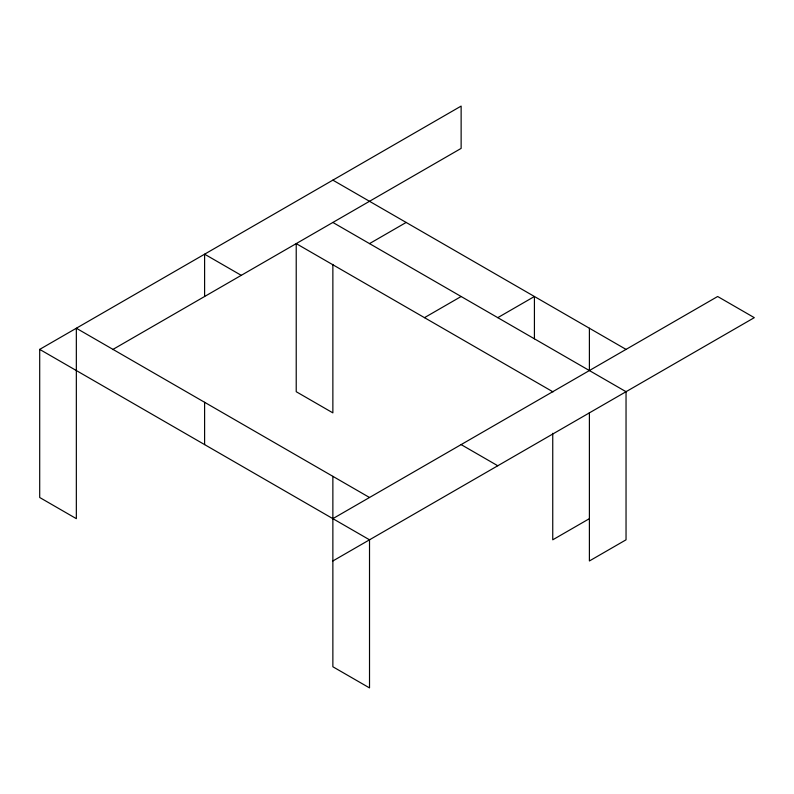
<?xml version="1.0" encoding="UTF-8"?>
<svg xmlns="http://www.w3.org/2000/svg" width="794" height="794" viewBox="0 0 794 794"><rect width="100%" height="100%" fill="white"/><g stroke="black" fill="none" stroke-linecap="round" stroke-linejoin="round"><path stroke-width="1.19" d="M369.518 497.501L76.343 328.24L76.343 518.661L39.7 497.501L39.7 349.39L461.135 106.088L461.135 148.399L112.688 349.568M369.518 243.609L406.161 222.449M424.482 317.66L461.135 296.499M497.778 317.66L534.422 296.499L534.422 338.82M332.865 518.651L717.657 296.499L754.3 317.66L332.865 560.971M589.396 518.661L552.743 539.811L552.743 433.316M332.865 180.139L626.039 349.39M332.865 222.449L626.039 391.71M553.051 391.889L296.222 243.609L296.222 391.71L332.865 412.87L332.865 264.412M241.257 275.339L204.604 254.189L204.604 296.499M461.135 444.6L497.778 465.76M39.7 349.39L369.518 539.811M626.039 391.353L626.039 539.811L589.396 560.971L589.396 412.513M589.396 328.24L589.396 370.55M369.518 539.463L369.518 687.912L332.865 666.761L332.865 476.34M204.604 402.29L204.604 444.6"/></g></svg>
